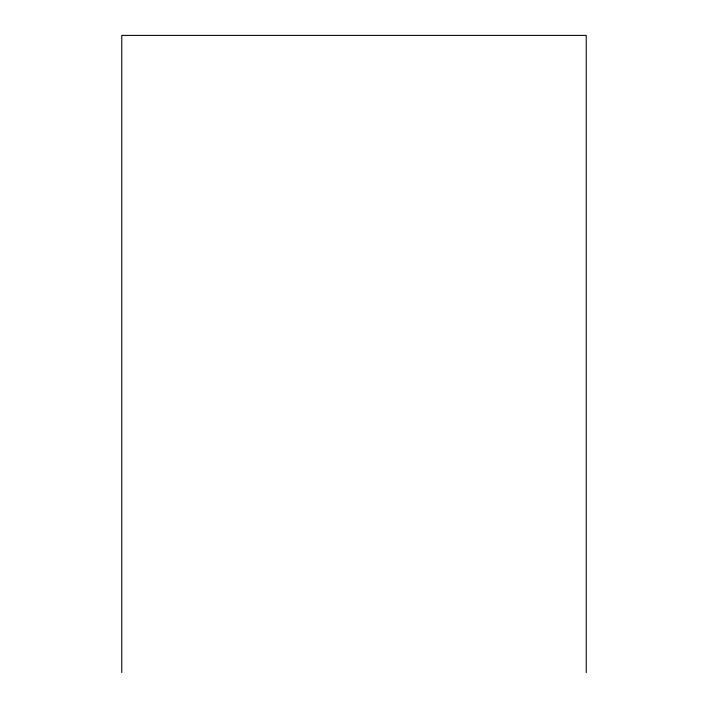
<?xml version="1.0" encoding="UTF-8"?>
<svg xmlns="http://www.w3.org/2000/svg" width="708" height="708" viewBox="0 0 708 708"><rect width="100%" height="100%" fill="white"/><g stroke="black" fill="none" stroke-linecap="round" stroke-linejoin="round"><path stroke-width="1.06" d="M586.242 672.6L586.242 35.4L121.758 35.4L121.758 672.6"/></g></svg>
